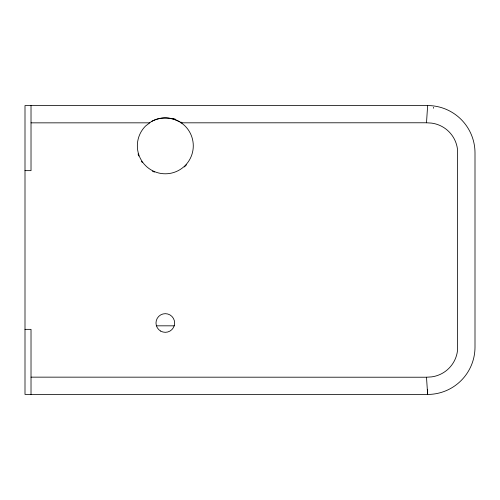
<?xml version="1.0" encoding="UTF-8"?>
<svg xmlns="http://www.w3.org/2000/svg" width="500" height="500" viewBox="0 0 500 500"><rect width="100%" height="100%" fill="white"/><g stroke="black" fill="none" stroke-linecap="round" stroke-linejoin="round"><path stroke-width="0.75" d="M180.894 122.825L426.506 122.775L427.631 105.562L25 105.562L25 394.438L427.631 394.438A47.369 47.369 0 0 0 475 347.069L475 152.931A47.369 47.369 0 0 0 427.631 105.562M433.512 108.263L433.644 107.275M151.331 121.6L145.538 126.044A27.975 27.975 0 0 0 145.538 165.606A27.975 27.975 0 0 0 185.094 165.606A27.975 27.975 0 0 0 185.094 126.044C176.3 117.35 162.075 115.475 151.331 121.6A27.975 27.975 0 0 1 179.3 121.6M427.631 393.094L427.631 392.094M427.3 389.394L427.631 389.344L427.631 394.438M31.019 377.15L426.506 377.225L431.556 376.894A30.081 30.081 0 0 0 457.456 350.994L457.456 149.006A30.081 30.081 0 0 0 431.556 123.106L426.506 122.775M31.019 122.85L149.731 122.831M25 170.65L31.019 170.65L31.019 105.562M156.419 325.825L174.381 325.825M25 329.35L31.019 329.35L31.019 394.438M426.506 377.225L427.481 392.131M186.431 164.85A28.419 28.419 0 0 1 184.338 166.944M154.438 172.087A28.419 28.419 0 0 1 152.406 171.144M142.319 162.531A28.419 28.419 0 0 1 141.475 161.3M138.781 156.006A28.419 28.419 0 0 1 138.062 153.894M173.381 118.575A28.419 28.419 0 0 1 175.494 119.294M180.787 121.988A28.419 28.419 0 0 1 182.019 122.831M160.65 331.069A9.325 9.325 0 0 0 174.638 322.994A9.325 9.325 0 0 0 160.65 314.919A9.325 9.325 0 0 0 160.65 331.069"/></g></svg>
